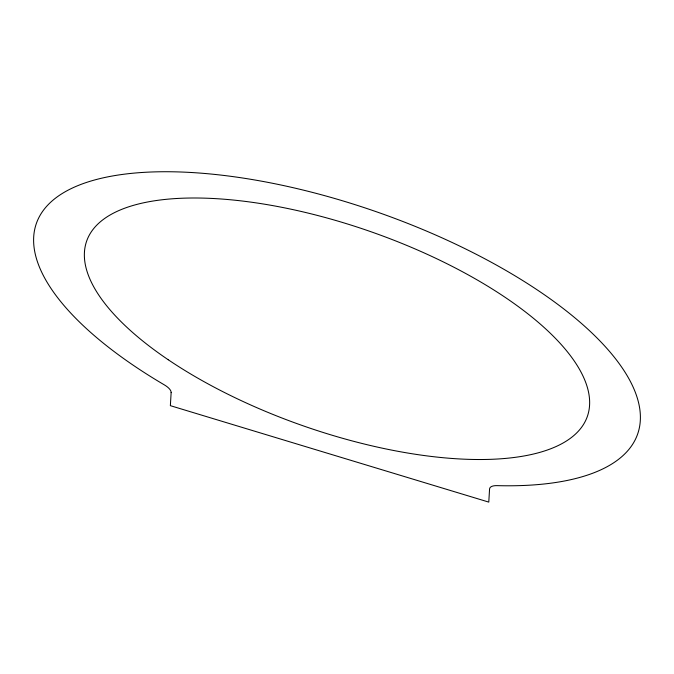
<?xml version="1.0" encoding="UTF-8"?>
<svg xmlns="http://www.w3.org/2000/svg" width="674" height="674" viewBox="0 0 674 674"><rect width="100%" height="100%" fill="white"/><g stroke="black" fill="none" stroke-linecap="round" stroke-linejoin="round"><path stroke-width="1.01" d="M171.137 392.597L170.362 405.664L488.785 502.105L489.56 489.046A16.724 6.479 19.3 0 1 497.075 485.634A318.541 123.443 19.3 0 0 570.558 314.286A318.541 123.443 19.3 0 0 113.384 175.821A318.541 123.443 19.3 0 0 164.279 384.837A16.724 6.479 19.3 0 1 171.137 392.597M168.239 359.756A265.253 102.793 19.3 0 0 584.206 423.272A265.253 102.793 19.3 0 0 258.563 203.245A265.253 102.793 19.3 0 0 168.239 359.756"/></g></svg>
